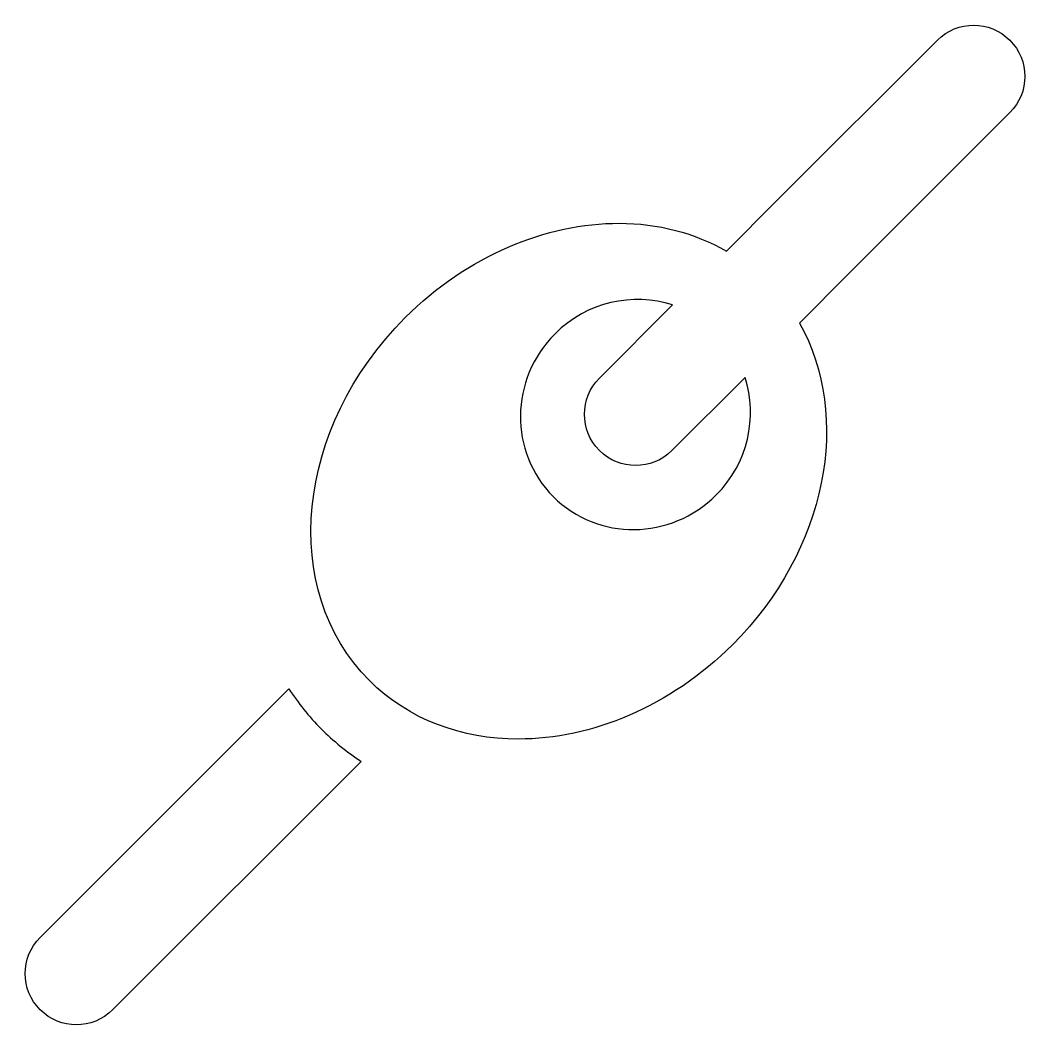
# Model space of a CAD drawing. Header units: centimetres. Extents: x -6.5 to 6.6, y -6.5 to 6.6.
import ezdxf

# ---------------------------------------------------------------- set-up
doc = ezdxf.new("R2010")
doc.units = ezdxf.units.CM
doc.header["$MEASUREMENT"] = 0
doc.layers.add('Layer 1', color=7, linetype='Continuous')

msp = doc.modelspace()

# ---------------------------------------------------------------- linework, layer by layer
at = {"layer": 'Layer 1'}
for points, knots in [([(6.34688, 6.3096), (6.08619, 6.57029), (5.66386, 6.57029), (5.40314, 6.3096), (5.40314, 6.3096), (5.40314, 6.3096), (3.30825, 4.21481), (3.30825, 4.21481), (3.30825, 4.21481), (3.30825, 4.21481), (2.65523, 3.56177), (2.65523, 3.56177), (2.65523, 3.56177), (2.23743, 3.79852), (1.76131, 3.92436), (1.25947, 3.92436), (1.25947, 3.92436), (0.30684, 3.92436), (-0.72051, 3.50484), (-1.53067, 2.69516), (-1.53067, 2.69516), (-2.96564, 1.26043), (-3.17421, -0.85737), (-1.99737, -2.03445), (-1.99737, -2.03445), (-1.4844, -2.54713), (-0.79354, -2.79677), (-0.05795, -2.79677), (-0.05795, -2.79677), (0.89492, -2.79677), (1.92232, -2.3773), (2.732, -1.56738), (2.732, -1.56738), (3.96901, -0.33059), (4.29235, 1.41199), (3.60457, 2.62367), (3.60457, 2.62367), (3.60457, 2.62367), (4.25026, 3.26925), (4.25026, 3.26925), (4.25026, 3.26925), (4.25026, 3.26925), (6.34687, 5.36583), (6.34687, 5.36583), (6.34687, 5.36583), (6.60762, 5.62629), (6.60762, 6.04885), (6.34688, 6.3096)], [0, 0, 0, 0, 0.07692308, 0.07692308, 0.07692308, 0.07692308, 0.15384615, 0.15384615, 0.15384615, 0.15384615, 0.23076923, 0.23076923, 0.23076923, 0.23076923, 0.30769231, 0.30769231, 0.30769231, 0.30769231, 0.38461538, 0.38461538, 0.38461538, 0.38461538, 0.46153846, 0.46153846, 0.46153846, 0.46153846, 0.53846154, 0.53846154, 0.53846154, 0.53846154, 0.61538462, 0.61538462, 0.61538462, 0.61538462, 0.69230769, 0.69230769, 0.69230769, 0.69230769, 0.76923077, 0.76923077, 0.76923077, 0.76923077, 0.84615385, 0.84615385, 0.84615385, 0.84615385, 1, 1, 1, 1]), ([(2.52196, 0.38378), (1.92903, -0.20846), (0.97857, -0.21844), (0.39852, 0.36163), (0.39852, 0.36163), (-0.18176, 0.94191), (-0.17176, 1.89259), (0.42112, 2.48486), (0.42112, 2.48486), (0.83953, 2.90327), (1.43463, 3.02509), (1.95343, 2.86004), (1.95343, 2.86004), (1.95343, 2.86004), (0.99969, 1.90632), (0.99969, 1.90632), (0.99969, 1.90632), (0.73897, 1.64581), (0.73897, 1.22327), (0.99969, 0.96258), (0.99969, 0.96258), (1.13, 0.83222), (1.30076, 0.76703), (1.47152, 0.76703), (1.47152, 0.76703), (1.64231, 0.76703), (1.81307, 0.83222), (1.94343, 0.96258), (1.94343, 0.96258), (1.94343, 0.96258), (2.89694, 1.91603), (2.89694, 1.91603), (2.89694, 1.91603), (3.06168, 1.39724), (2.94002, 0.80214), (2.52196, 0.38378)], [0, 0, 0, 0, 0.1, 0.1, 0.1, 0.1, 0.2, 0.2, 0.2, 0.2, 0.3, 0.3, 0.3, 0.3, 0.4, 0.4, 0.4, 0.4, 0.5, 0.5, 0.5, 0.5, 0.6, 0.6, 0.6, 0.6, 0.7, 0.7, 0.7, 0.7, 0.8, 0.8, 0.8, 0.8, 1, 1, 1, 1]), ([(-3.04784, -2.14101), (-3.04784, -2.14101), (-6.28785, -5.38102), (-6.28785, -5.38102), (-6.28785, -5.38102), (-6.54857, -5.64153), (-6.54857, -6.06431), (-6.28785, -6.32476), (-6.28785, -6.32476), (-6.15754, -6.45512), (-5.98678, -6.52031), (-5.81602, -6.52031), (-5.81602, -6.52031), (-5.64526, -6.52031), (-5.47447, -6.45514), (-5.34414, -6.32476), (-5.34414, -6.32476), (-5.34414, -6.32476), (-2.10677, -3.08742), (-2.10677, -3.08742), (-2.10677, -3.08742), (-2.29298, -2.96373), (-2.46753, -2.82278), (-2.62673, -2.66361), (-2.62673, -2.66361), (-2.78789, -2.50243), (-2.92531, -2.32579), (-3.04784, -2.14101)], [0, 0, 0, 0, 0.125, 0.125, 0.125, 0.125, 0.25, 0.25, 0.25, 0.25, 0.375, 0.375, 0.375, 0.375, 0.5, 0.5, 0.5, 0.5, 0.625, 0.625, 0.625, 0.625, 0.75, 0.75, 0.75, 0.75, 1, 1, 1, 1])]:
    msp.add_open_spline(points, degree=3, knots=knots, dxfattribs=at)

doc.saveas('drawing.dxf')
